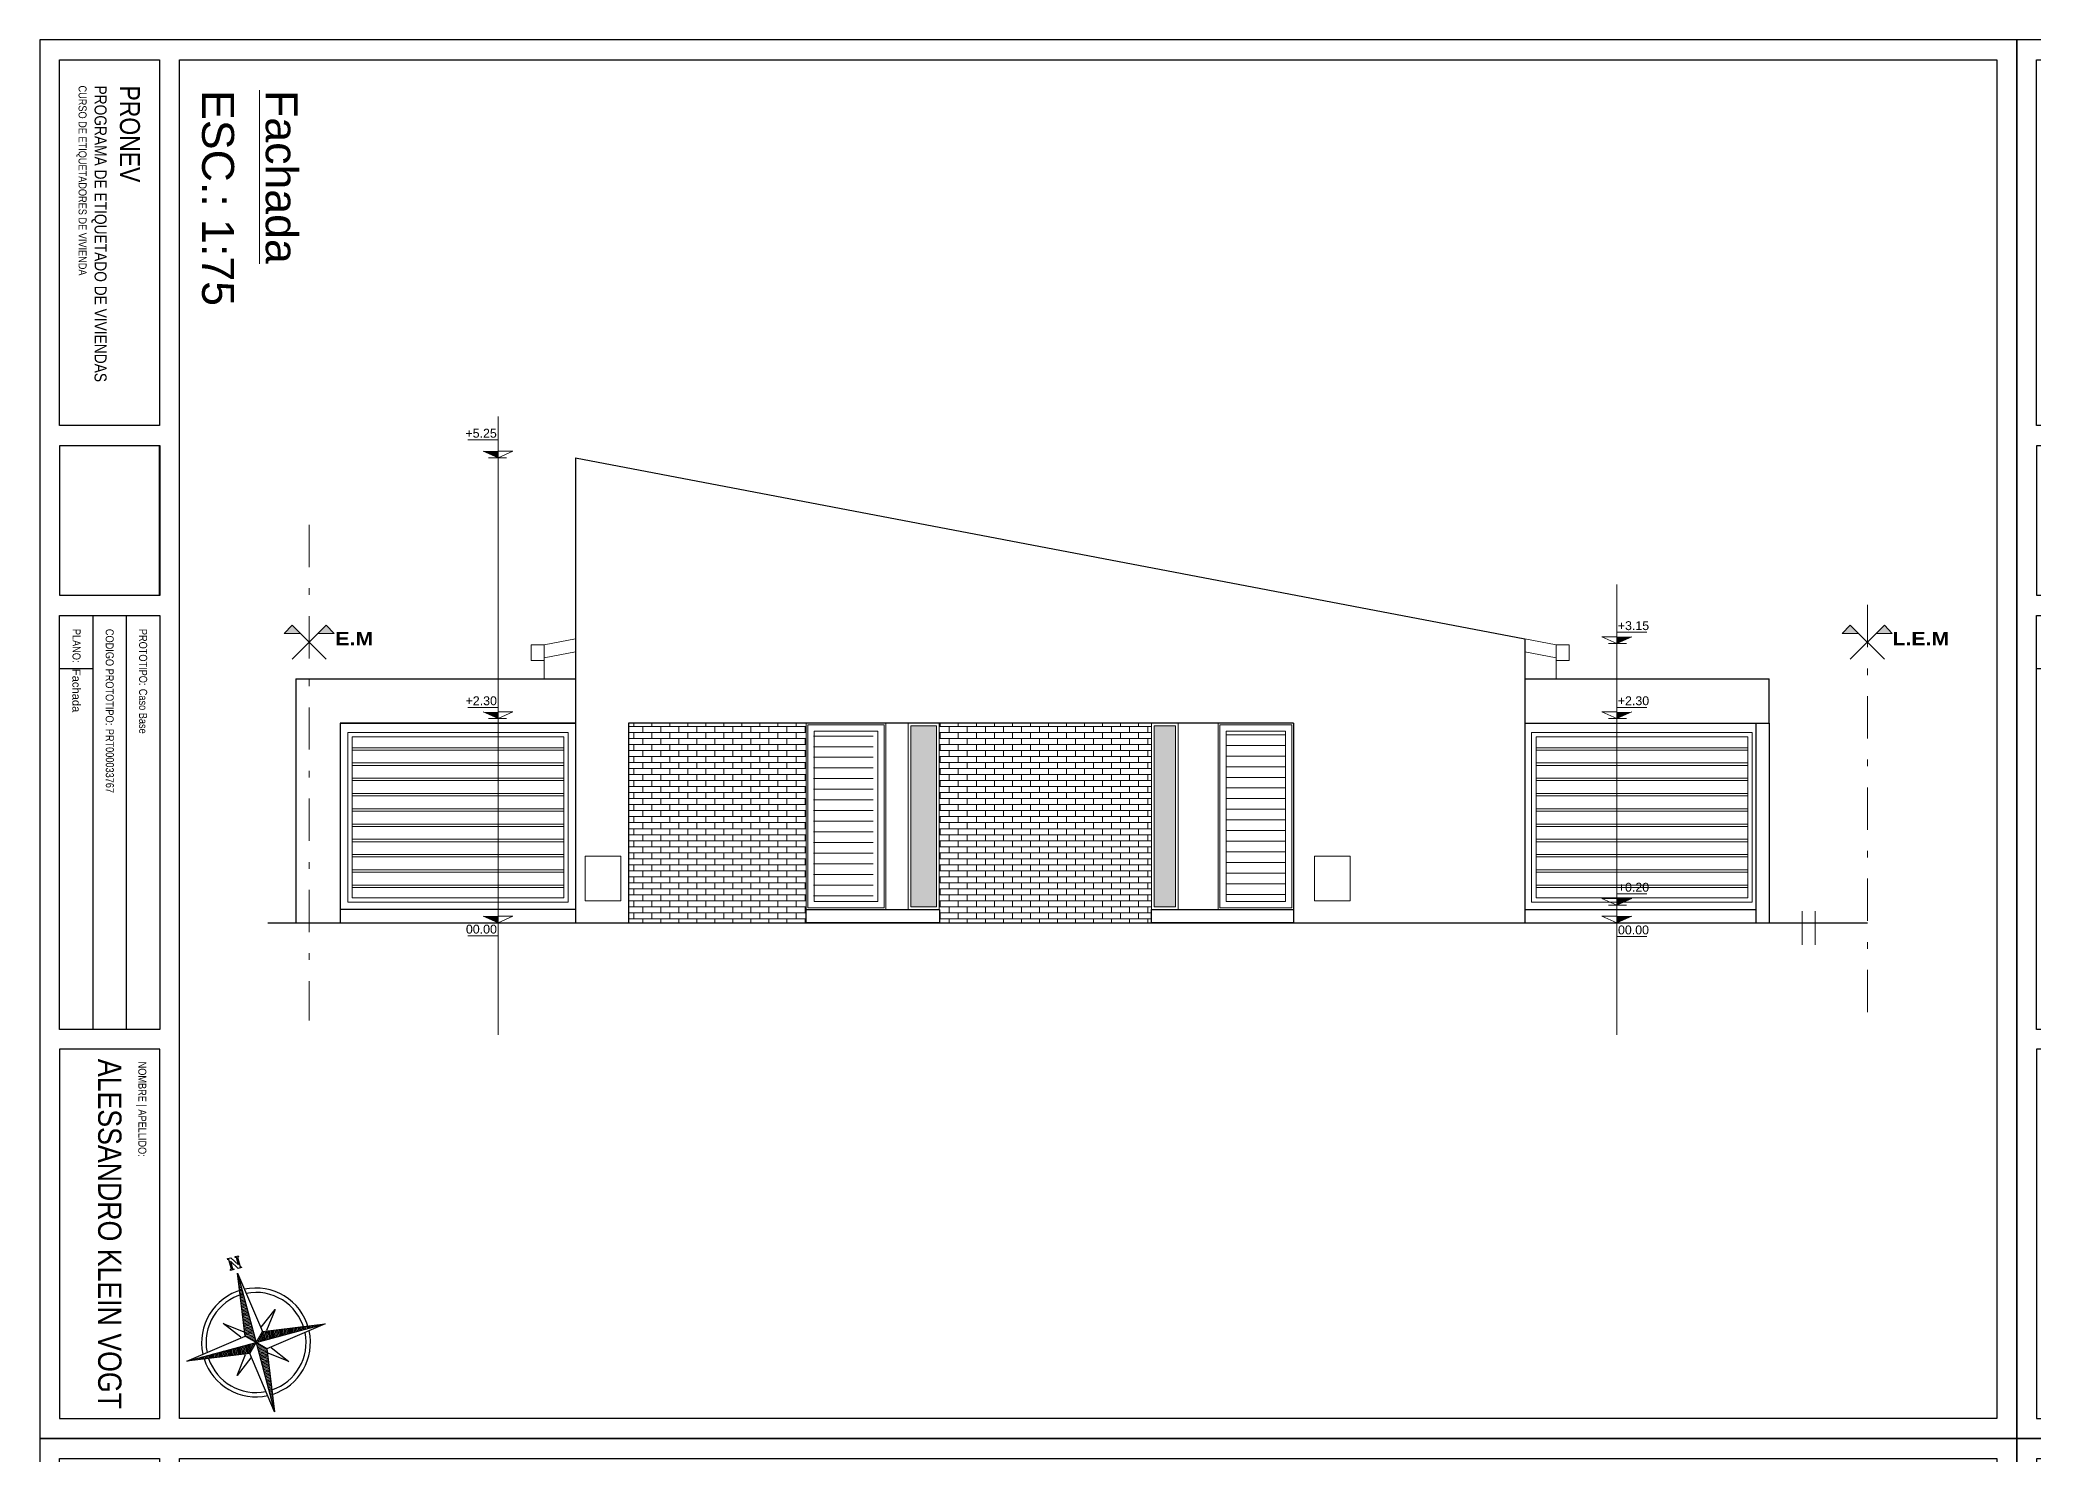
# Model space of a CAD drawing. Header units: millimetres. Extents: x 2761 to 3221, y 1635 to 1962.
# Drawn here: x 3132.33 to 3162.27, y 1697.41 to 1718.65 of the extents above; entities that cross this region are included whole.
import ezdxf

# ---------------------------------------------------------------- set-up
doc = ezdxf.new("R2010")
doc.units = ezdxf.units.MM
doc.linetypes.add('ACAD_ISO10W100', pattern=[18, 12, -3, 0, -3])
doc.linetypes.add('DASHDOT', pattern=[25.4, 12.7, -6.35, 0, -6.35])
for name, color, linetype, lineweight in [('Aberturas', 239, 'Continuous', 18), ('Cotas', 8, 'Continuous', 15), ('Detalles', 3, 'Continuous', 15), ('Ejes', 3, 'DASHDOT', 13), ('Textos', 3, 'Continuous', 9), ('Vistas', 1, 'Continuous', 20)]:
    doc.layers.add(name, color=color, linetype=linetype, lineweight=lineweight)
doc.layers.add('No View', color=70, linetype='Continuous', plot=False)
doc.styles.get("Standard").update_dxf_attribs({"font": 'arial.ttf'})
picture_1 = doc.add_image_def('image1.png', size_in_pixel=(356, 237))

# ---------------------------------------------------------------- blocks, each defined once
blk = doc.blocks.new('Rotulo-PRONEV')
at = {"ltscale": 4}
for p, q in [((14.857, 1.299), (8.644, 1.299)), ((14.857, 0.801), (8.644, 0.801))]:
    blk.add_line(p, q, dxfattribs=at)
for points in [[(20.701, 2.099), (0.299, 2.099), (0.299, 29.398), (20.701, 29.398)], [(14.857, 0.296), (8.644, 0.296), (8.644, 1.8), (14.857, 1.8)], [(20.701, 1.8), (15.156, 1.8), (15.156, 0.296), (20.701, 0.296)], [(0.299, 1.797), (5.789, 1.797), (5.789, 0.294), (0.299, 0.294)]]:
    blk.add_lwpolyline(points, close=True, dxfattribs=at)
at = {"layer": 'No View'}
blk.add_line((9.444, 0.801), (9.444, 0.296), dxfattribs=at)
for points in [[(0, 0), (21, 0), (21, 29.7), (0, 29.7)], [(6.088, 1.793), (8.345, 1.793), (8.345, 0.298), (6.088, 0.298)]]:
    blk.add_lwpolyline(points, close=True, dxfattribs=at)
at = {"lineweight": 0, "insert": (0.685, 1.503), "char_height": 0.1803, "width": 5.63699, "attachment_point": 1, "line_spacing_factor": 0.999934}
blk.add_mtext('{\\fArial Narrow|b0|i0|c0|p34;\\H1.66667x;PRONEV\\P\\H0.6x;PROGRAMA DE ETIQUETADO DE VIVIENDAS \\P\\H0.66667x;CURSO DE ETIQUETADORES DE VIVIENDA}', dxfattribs=at)
at = {"lineweight": 0, "line_spacing_factor": 0.999934}
for s, insert, char_height, attachment_point in [('{\\fArial Narrow|b0|i0|c0|p34;PROTOTIPO:}', (8.844, 1.55), 0.1202, 4), ('{\\fArial Narrow|b0|i0|c0|p34;Caso Base}', (9.744, 1.55), 0.1202, 4), ('{\\fArial Narrow|b0|i0|c0|p34;NOMBRE | APELLIDO:}', (15.342, 1.599), 0.1202, 1), ('{\\fArial Narrow|b0|i0|c0|p34;ALESSANDRO KLEIN VOGT}', (17.929, 1.048), 0.35, 5), ('{\\fArial Narrow|b0|i0|c0|p34;CODIGO PROTOTIPO}:', (8.844, 1.048), 0.1202, 4), ('{\\fArial Narrow|b0|i0|c0|p34;PRT000033767}', (10.344, 1.05), 0.1202, 4), ('{\\fArial Narrow|b0|i0|c0|p34;PLANO}:', (8.844, 0.55), 0.1202, 4)]:
    blk.add_mtext(s, dxfattribs=dict(at, insert=insert, char_height=char_height, attachment_point=attachment_point))
image = blk.add_image(picture_1, insert=(6.088, 0.298), size_in_units=(2.257, 1.502))
image.dxf.flags = 7
blk = doc.blocks.new('*X5')
at = {"color": 0, "linetype": 'ByBlock'}
for p, q in [((-217.53, 160.5), (-217.53, 160.5)), ((-217.52, 160.498), (-217.52, 160.5)), ((-217.51, 160.497), (-217.51, 160.5)), ((-217.5, 160.496), (-217.5, 160.5)), ((-217.49, 160.494), (-217.49, 160.5)), ((-217.48, 160.493), (-217.48, 160.5)), ((-217.47, 160.491), (-217.47, 160.5)), ((-217.46, 160.49), (-217.46, 160.5)), ((-217.45, 160.488), (-217.45, 160.5)), ((-217.44, 160.487), (-217.44, 160.5)), ((-217.43, 160.486), (-217.43, 160.5)), ((-217.42, 160.484), (-217.42, 160.5)), ((-217.41, 160.483), (-217.41, 160.5)), ((-217.4, 160.481), (-217.4, 160.5)), ((-217.39, 160.48), (-217.39, 160.5)), ((-217.38, 160.478), (-217.38, 160.5)), ((-217.37, 160.477), (-217.37, 160.5)), ((-217.36, 160.476), (-217.36, 160.5)), ((-217.35, 160.474), (-217.35, 160.5)), ((-217.34, 160.473), (-217.34, 160.5)), ((-217.33, 160.471), (-217.33, 160.5)), ((-217.32, 160.47), (-217.32, 160.5)), ((-217.31, 160.468), (-217.31, 160.5)), ((-217.3, 160.467), (-217.3, 160.5)), ((-217.29, 160.466), (-217.29, 160.5)), ((-217.28, 160.464), (-217.28, 160.5)), ((-217.27, 160.463), (-217.27, 160.5)), ((-217.26, 160.461), (-217.26, 160.5)), ((-217.25, 160.46), (-217.25, 160.5)), ((-217.24, 160.458), (-217.24, 160.5)), ((-217.23, 160.457), (-217.23, 160.5)), ((-217.22, 160.456), (-217.22, 160.5)), ((-217.21, 160.454), (-217.21, 160.5)), ((-217.2, 160.453), (-217.2, 160.5)), ((-217.19, 160.451), (-217.19, 160.5)), ((-217.18, 160.45), (-217.18, 160.5)), ((-217.17, 160.448), (-217.17, 160.5)), ((-217.16, 160.447), (-217.16, 160.5)), ((-217.15, 160.446), (-217.15, 160.5)), ((-217.14, 160.444), (-217.14, 160.5)), ((-217.13, 160.443), (-217.13, 160.5)), ((-217.12, 160.441), (-217.12, 160.5)), ((-217.11, 160.44), (-217.11, 160.5)), ((-217.1, 160.438), (-217.1, 160.5)), ((-217.09, 160.441), (-217.09, 160.5)), ((-217.08, 160.451), (-217.08, 160.5)), ((-217.07, 160.461), (-217.07, 160.5)), ((-217.06, 160.471), (-217.06, 160.5)), ((-217.05, 160.481), (-217.05, 160.5)), ((-217.04, 160.491), (-217.04, 160.5))]:
    blk.add_line(p, q, dxfattribs=at)
blk = doc.blocks.new('Sbpln014')
at = {"color": 0, "linetype": 'ByBlock'}
for p, q in [((-0.156, 0.156), (0, 1.25)), ((0, 1.25), (0.156, 0.156)), ((0, 1.25), (0, 0)), ((-0.234, 0.156), (-0.469, 0.469)), ((-0.469, 0.469), (-0.156, 0.234)), ((0.156, 0.234), (0.469, 0.469)), ((0.469, 0.469), (0.234, 0.156)), ((-1.25, 0), (-0.156, 0.156)), ((-0.156, -0.156), (-1.25, 0)), ((0, 0), (-1.25, 0)), ((-0.156, 0.156), (0, 0)), ((-0.156, -0.156), (0, 0)), ((0, 0), (0.156, 0.156)), ((0, 0), (0.156, -0.156)), ((0, 0), (0, -1.25)), ((1.25, 0), (0, 0)), ((0.156, 0.156), (1.25, 0)), ((-0.469, -0.469), (-0.234, -0.156)), ((-0.156, -0.234), (-0.469, -0.469)), ((0, -1.25), (-0.156, -0.156)), ((0.156, -0.156), (0, -1.25)), ((1.25, 0), (0.156, -0.156)), ((0.469, -0.469), (0.156, -0.234)), ((0.234, -0.156), (0.469, -0.469))]:
    blk.add_line(p, q, dxfattribs=at)
blk.add_lwpolyline([(1.348, 0.064), (1.348, 0.044), (1.328, 0.044), (1.328, 0.103), (1.348, 0.103), (1.348, 0.083), (1.523, 0.083), (1.523, 0.103), (1.543, 0.103), (1.543, 0.044), (1.387, -0.053), (1.523, -0.053), (1.523, -0.034), (1.543, -0.034), (1.543, -0.092), (1.523, -0.092), (1.523, -0.073), (1.348, -0.073), (1.348, -0.092), (1.328, -0.092), (1.328, -0.034), (1.484, 0.064), (1.348, 0.064)], dxfattribs=at)
for radius, start, end in [(0.95, 92.5891, 177.4109), (0.873, 93.5464, 176.4536), (0.95, 0, 87.4109), (0.873, 0, 86.4536), (0.95, 182.5891, 267.4109), (0.873, 183.5464, 266.4536), (0.95, 270, 357.4109), (0.873, 270, 356.4536)]:
    blk.add_arc((0, 0), radius, start, end, dxfattribs=at)
for p, xscale, yscale, zscale, rotation in [((-401.25, -542.578), 2.499999999999996, 2.499999999999996, 2.499999999999996, 270), ((-542.578, 401.25), 2.5, 2.5, 2.5, 180), ((401.25, 542.578), 2.5, 2.5, 2.5, 90)]:
    blk.add_blockref('*X5', p, dxfattribs=dict(at, xscale=xscale, yscale=yscale, zscale=zscale, rotation=rotation))
at = {"color": 0, "linetype": 'ByBlock', "xscale": 2.5, "yscale": 2.5, "zscale": 2.5}
blk.add_blockref('*X5', (542.578, -401.25), dxfattribs=at)

msp = doc.modelspace()

# ---------------------------------------------------------------- hatches: boundary and pattern name
at = {"layer": 'Aberturas', "lineweight": 20}
h = msp.add_hatch(dxfattribs=at)
h.set_pattern_fill('_USER', color=256, scale=0.159996, style=0, pattern_type=0)
h.set_pattern_definition([(0, (2967.3165, 543.5834), (0, 0.159996), [])])
h.paths.add_polyline_path([(3144.847, 1708.268), (3144.847, 1705.708), (3143.954, 1705.708), (3143.954, 1708.268)])
h = msp.add_hatch(dxfattribs=at)
h.set_pattern_fill('_USER', color=256, scale=0.159996, style=0, pattern_type=0)
h.set_pattern_definition([(0, (3142.53578, 888.55436), (0, 0.159996), [])])
h.paths.add_polyline_path([(3151.045, 1708.268), (3151.045, 1705.708), (3150.152, 1705.708), (3150.152, 1708.268)])
at = {"layer": 'Cotas'}
for points in [[(3139.214, 1712.472), (3139.214, 1712.371), (3138.99, 1712.472)], [(3156.02, 1709.685), (3156.02, 1709.583), (3156.244, 1709.685)], [(3139.214, 1708.556), (3139.214, 1708.455), (3138.99, 1708.556)], [(3156.02, 1708.556), (3156.02, 1708.455), (3156.244, 1708.556)], [(3156.02, 1705.756), (3156.02, 1705.655), (3156.244, 1705.756)], [(3139.214, 1705.49), (3139.214, 1705.388), (3138.99, 1705.49)], [(3156.02, 1705.49), (3156.02, 1705.388), (3156.244, 1705.49)]]:
    msp.add_hatch(color=7, dxfattribs=at).paths.add_polyline_path(points)
at = {"layer": 'Cotas', "lineweight": 5}
h = msp.add_hatch(dxfattribs=at)
h.set_pattern_fill('AR-BRSTD', color=253, scale=0.001333)
h.set_pattern_definition([(0, (2967.3165, 531.467105), (0, 0.090320142), []), (90, (2967.3165, 531.4671), (-0.13546328, 0.090320142), [0.090320142, -0.090320142])])
h.paths.add_polyline_path([(3143.842, 1708.388), (3141.175, 1708.388), (3141.175, 1705.388), (3143.834, 1705.388), (3143.842, 1705.588)])
h.paths.add_polyline_path([(3145.841, 1708.388), (3145.841, 1705.588), (3145.841, 1705.388), (3149.032, 1705.388), (3149.032, 1705.588), (3149.032, 1708.388)])
at = {"layer": 'Cotas', "lineweight": 20}
h = msp.add_hatch(color=252, dxfattribs=at)
h.dxf.hatch_style = 1
h.set_gradient(color1=(132, 132, 132), color2=(214, 214, 214), rotation=270, tint=1)
h.paths.add_polyline_path([(3145.415, 1705.628), (3145.801, 1705.628), (3145.801, 1708.348), (3145.415, 1708.348)])
h.paths.add_polyline_path([(3149.392, 1708.348), (3149.072, 1708.348), (3149.072, 1705.628), (3149.392, 1705.628)])
at = {"layer": 'Textos'}
h = msp.add_hatch(color=256, dxfattribs=at)
h.paths.add_polyline_path([(3136.119, 1709.858), (3135.999, 1709.736), (3136.242, 1709.736)])
h.paths.add_polyline_path([(3136.631, 1709.858), (3136.508, 1709.736), (3136.75, 1709.736)])
h = msp.add_hatch(color=7, dxfattribs=at)
h.paths.add_polyline_path([(3159.528, 1709.858), (3159.408, 1709.736), (3159.65, 1709.736)])
h.paths.add_polyline_path([(3160.04, 1709.858), (3159.917, 1709.736), (3160.159, 1709.736)])

# ---------------------------------------------------------------- linework, layer by layer
at = {"layer": 'Aberturas', "lineweight": 20}
for p, q in [((3143.842, 1708.388), (3143.842, 1705.588)), ((3145.041, 1708.388), (3145.041, 1705.588)), ((3145.041, 1705.588), (3145.041, 1708.388)), ((3145.375, 1708.388), (3145.375, 1705.588)), ((3145.841, 1705.588), (3145.841, 1708.388)), ((3149.032, 1708.388), (3149.032, 1705.588)), ((3149.432, 1705.588), (3149.432, 1708.388)), ((3150.032, 1708.388), (3150.032, 1705.588)), ((3140.202, 1708.019), (3137.024, 1708.019)), ((3157.989, 1708.019), (3154.808, 1708.019)), ((3140.202, 1707.982), (3137.024, 1707.982)), ((3140.202, 1707.79), (3137.024, 1707.79)), ((3140.202, 1707.753), (3137.024, 1707.753)), ((3157.989, 1707.982), (3154.808, 1707.982)), ((3157.989, 1707.79), (3154.808, 1707.79)), ((3157.989, 1707.753), (3154.808, 1707.753)), ((3140.202, 1707.561), (3137.024, 1707.561)), ((3140.202, 1707.524), (3137.024, 1707.524)), ((3157.989, 1707.561), (3154.808, 1707.561)), ((3157.989, 1707.524), (3154.808, 1707.524)), ((3140.202, 1707.331), (3137.024, 1707.331)), ((3140.202, 1707.295), (3137.024, 1707.295)), ((3140.202, 1707.102), (3137.024, 1707.102)), ((3157.989, 1707.331), (3154.808, 1707.331)), ((3157.989, 1707.295), (3154.808, 1707.295)), ((3157.989, 1707.102), (3154.808, 1707.102)), ((3140.202, 1707.066), (3137.024, 1707.066)), ((3140.202, 1706.873), (3137.024, 1706.873)), ((3140.202, 1706.837), (3137.024, 1706.837)), ((3157.989, 1707.066), (3154.808, 1707.066)), ((3157.989, 1706.873), (3154.808, 1706.873)), ((3157.989, 1706.837), (3154.808, 1706.837)), ((3140.202, 1706.644), (3137.024, 1706.644)), ((3140.202, 1706.608), (3137.024, 1706.608)), ((3157.989, 1706.644), (3154.808, 1706.644)), ((3157.989, 1706.608), (3154.808, 1706.608)), ((3140.202, 1706.415), (3137.024, 1706.415)), ((3140.202, 1706.379), (3137.024, 1706.379)), ((3157.989, 1706.415), (3154.808, 1706.415)), ((3157.989, 1706.379), (3154.808, 1706.379)), ((3140.202, 1706.186), (3137.024, 1706.186)), ((3140.202, 1706.15), (3137.024, 1706.15)), ((3140.202, 1705.957), (3137.024, 1705.957)), ((3140.202, 1705.921), (3137.024, 1705.921)), ((3157.989, 1706.186), (3154.808, 1706.186)), ((3157.989, 1706.15), (3154.808, 1706.15)), ((3157.989, 1705.957), (3154.808, 1705.957)), ((3157.989, 1705.921), (3154.808, 1705.921)), ((3150.032, 1705.588), (3151.165, 1705.588))]:
    msp.add_line(p, q, dxfattribs=at)
for points in [[(3145.015, 1708.361), (3143.869, 1708.361), (3143.869, 1705.615), (3145.015, 1705.615)], [(3145.801, 1708.348), (3145.415, 1708.348), (3145.415, 1705.628), (3145.801, 1705.628)], [(3149.392, 1708.348), (3149.072, 1708.348), (3149.072, 1705.628), (3149.392, 1705.628)], [(3151.139, 1708.361), (3150.059, 1708.361), (3150.059, 1705.615), (3151.139, 1705.615)], [(3140.269, 1708.248), (3136.957, 1708.248), (3136.957, 1705.698), (3140.269, 1705.698)], [(3140.202, 1708.182), (3137.024, 1708.182), (3137.024, 1705.765), (3140.202, 1705.765)], [(3144.921, 1708.268), (3143.962, 1708.268), (3143.962, 1705.708), (3144.921, 1705.708)], [(3151.045, 1708.268), (3150.152, 1708.268), (3150.152, 1705.708), (3151.045, 1705.708)], [(3154.741, 1708.248), (3158.055, 1708.248), (3158.055, 1705.698), (3154.741, 1705.698)], [(3154.808, 1708.182), (3157.989, 1708.182), (3157.989, 1705.765), (3154.808, 1705.765)], [(3140.522, 1705.721), (3141.056, 1705.721), (3141.056, 1706.388), (3140.522, 1706.388)], [(3151.48, 1705.721), (3152.014, 1705.721), (3152.014, 1706.388), (3151.48, 1706.388)]]:
    msp.add_lwpolyline(points, close=True, dxfattribs=at)
at = {"layer": 'Cotas', "color": 7}
for p, q in [((3139.214, 1703.706), (3139.214, 1712.992)), ((3139.214, 1712.643), (3138.762, 1712.643)), ((3139.214, 1712.643), (3139.214, 1712.371)), ((3139.214, 1712.371), (3138.99, 1712.472)), ((3139.069, 1712.371), (3139.341, 1712.371)), ((3139.214, 1712.371), (3139.437, 1712.472)), ((3139.437, 1712.472), (3139.214, 1712.472)), ((3156.02, 1703.706), (3156.02, 1710.471)), ((3156.02, 1709.855), (3156.02, 1709.583)), ((3156.02, 1709.583), (3155.796, 1709.685)), ((3155.796, 1709.685), (3156.02, 1709.685)), ((3156.165, 1709.583), (3155.893, 1709.583)), ((3156.02, 1709.753), (3156.472, 1709.753)), ((3156.02, 1709.583), (3156.244, 1709.685)), ((3139.214, 1708.625), (3138.762, 1708.625)), ((3139.214, 1708.727), (3139.214, 1708.455)), ((3156.02, 1708.727), (3156.02, 1708.455)), ((3156.02, 1708.625), (3156.472, 1708.625)), ((3139.214, 1708.455), (3138.99, 1708.556)), ((3139.069, 1708.455), (3139.341, 1708.455)), ((3139.214, 1708.455), (3139.437, 1708.556)), ((3139.437, 1708.556), (3139.214, 1708.556)), ((3156.02, 1708.455), (3155.796, 1708.556)), ((3155.796, 1708.556), (3156.02, 1708.556)), ((3156.165, 1708.455), (3155.893, 1708.455)), ((3156.02, 1708.455), (3156.244, 1708.556)), ((3156.02, 1705.927), (3156.02, 1705.655)), ((3139.214, 1705.66), (3139.214, 1705.388)), ((3156.02, 1705.655), (3155.796, 1705.756)), ((3155.796, 1705.756), (3156.02, 1705.756)), ((3156.165, 1705.655), (3155.893, 1705.655)), ((3156.02, 1705.825), (3156.472, 1705.825)), ((3156.02, 1705.655), (3156.244, 1705.756)), ((3156.02, 1705.66), (3156.02, 1705.388)), ((3139.214, 1705.388), (3138.99, 1705.49)), ((3139.069, 1705.388), (3139.341, 1705.388)), ((3139.214, 1705.388), (3139.437, 1705.49)), ((3139.437, 1705.49), (3139.214, 1705.49)), ((3156.02, 1705.388), (3155.796, 1705.49)), ((3155.796, 1705.49), (3156.02, 1705.49)), ((3156.02, 1705.388), (3156.244, 1705.49)), ((3139.214, 1705.196), (3138.762, 1705.196)), ((3156.02, 1705.185), (3156.472, 1705.185))]:
    msp.add_line(p, q, dxfattribs=at)
at = {"layer": 'Cotas', "color": 7, "lineweight": 30}
msp.add_line((3140.375, 1708.388), (3136.842, 1708.388), dxfattribs=at)
at = {"layer": 'Cotas', "color": 7, "lineweight": 20}
for p, q in [((3140.375, 1708.388), (3140.375, 1705.388)), ((3145.375, 1705.588), (3145.841, 1705.588)), ((3149.032, 1705.588), (3149.432, 1705.588))]:
    msp.add_line(p, q, dxfattribs=at)
at = {"layer": 'Detalles', "color": 7}
msp.add_line((3143.842, 1705.588), (3145.041, 1705.588), dxfattribs=at)
at = {"layer": 'Detalles', "lineweight": 20}
for p, q in [((3158.806, 1705.566), (3158.806, 1705.061)), ((3159.002, 1705.566), (3159.002, 1705.061))]:
    msp.add_line(p, q, dxfattribs=at)
at = {"layer": 'Ejes', "ltscale": 0.05}
for p, q in [((3136.375, 1711.365), (3136.375, 1703.922)), ((3159.784, 1710.163), (3159.784, 1703.922))]:
    msp.add_line(p, q, dxfattribs=at)
at = {"layer": 'Textos'}
for p, q in [((3136.119, 1709.858), (3135.999, 1709.736)), ((3136.119, 1709.858), (3136.631, 1709.346)), ((3136.119, 1709.346), (3136.631, 1709.858)), ((3136.631, 1709.858), (3136.75, 1709.736)), ((3136.242, 1709.736), (3135.999, 1709.736)), ((3136.75, 1709.736), (3136.508, 1709.736))]:
    msp.add_line(p, q, dxfattribs=at)
at = {"layer": 'Textos', "color": 7, "linetype": 'ACAD_ISO10W100'}
for p, q in [((3159.528, 1709.858), (3159.408, 1709.736)), ((3160.04, 1709.858), (3160.159, 1709.736)), ((3159.65, 1709.736), (3159.408, 1709.736)), ((3160.159, 1709.736), (3159.917, 1709.736))]:
    msp.add_line(p, q, dxfattribs=at)
at = {"layer": 'Textos', "color": 7, "linetype": 'ACAD_ISO10W100', "ltscale": 0.16}
for p, q in [((3159.528, 1709.858), (3160.04, 1709.346)), ((3159.528, 1709.346), (3160.04, 1709.858))]:
    msp.add_line(p, q, dxfattribs=at)
at = {"layer": 'Vistas', "color": 5, "lineweight": 30}
for p, q in [((3140.375, 1712.373), (3140.375, 1705.388)), ((3140.375, 1712.373), (3154.641, 1709.654)), ((3154.641, 1709.654), (3154.641, 1705.388)), ((3136.175, 1709.055), (3136.175, 1705.388)), ((3136.175, 1709.055), (3140.375, 1709.055)), ((3154.641, 1709.055), (3158.307, 1709.055)), ((3158.307, 1708.388), (3158.307, 1709.055)), ((3136.842, 1708.388), (3136.842, 1705.388)), ((3136.842, 1708.388), (3140.375, 1708.388)), ((3151.163, 1708.388), (3141.175, 1708.388)), ((3141.175, 1708.388), (3141.175, 1705.388)), ((3151.163, 1708.388), (3151.163, 1705.388)), ((3154.641, 1708.388), (3158.307, 1708.388)), ((3158.107, 1708.388), (3158.107, 1705.388)), ((3158.307, 1708.388), (3158.307, 1705.388)), ((3140.375, 1705.588), (3136.842, 1705.588)), ((3154.641, 1705.588), (3158.107, 1705.588))]:
    msp.add_line(p, q, dxfattribs=at)
at = {"layer": 'Vistas', "lineweight": 20}
for p, q in [((3140.375, 1709.654), (3139.908, 1709.565)), ((3139.908, 1709.565), (3139.908, 1709.055)), ((3154.641, 1709.654), (3155.108, 1709.565)), ((3155.108, 1709.565), (3155.108, 1709.055)), ((3140.375, 1709.457), (3139.908, 1709.368)), ((3154.641, 1709.457), (3155.108, 1709.368))]:
    msp.add_line(p, q, dxfattribs=at)
at = {"layer": 'Vistas', "color": 2, "lineweight": 30}
msp.add_line((3135.757, 1705.388), (3159.784, 1705.388), dxfattribs=at)
at = {"layer": 'Vistas', "lineweight": 20}
for points in [[(3139.908, 1709.565), (3139.711, 1709.565), (3139.711, 1709.33), (3139.908, 1709.33)], [(3155.108, 1709.565), (3155.305, 1709.565), (3155.305, 1709.33), (3155.108, 1709.33)]]:
    msp.add_lwpolyline(points, close=True, dxfattribs=at)
at = {"layer": 'Vistas', "color": 5, "lineweight": 30}
for points in [[(3143.842, 1705.588), (3145.843, 1705.588), (3145.843, 1705.388), (3143.842, 1705.388)], [(3149.032, 1705.588), (3151.163, 1705.588), (3151.163, 1705.388), (3149.032, 1705.388)]]:
    msp.add_lwpolyline(points, close=True, dxfattribs=at)

# ---------------------------------------------------------------- block references
at = {"rotation": 270}
for p in [(3132.331, 1718.647), (3162.031, 1718.647), (3132.331, 1697.647)]:
    msp.add_blockref('Rotulo-PRONEV', p, dxfattribs=at)
at = {"color": 9, "ltscale": 0.7, "true_color": 0xc7c8ca, "xscale": 0.8605317641614496, "yscale": 0.8605317641614496, "zscale": 0.8605317641614496, "rotation": 105.0000000000084}
msp.add_blockref('Sbpln014', (3135.578, 1699.088), dxfattribs=at)
msp.add_blockref('Rotulo-PRONEV', (3162.031, 1667.947))

# ---------------------------------------------------------------- texts
at = {"lineweight": 0, "insert": (3132.879, 1709.203), "char_height": 0.1202, "attachment_point": 4, "rotation": 270, "line_spacing_factor": 0.999934}
msp.add_mtext('{\\C7;Fachada}', dxfattribs=at)
at = {"layer": 'Cotas', "lineweight": 20}
for s, p in [('+5.25', (3138.724, 1712.674)), ('+3.15', (3156.035, 1709.785)), ('+2.30', (3138.726, 1708.657)), ('+2.30', (3156.035, 1708.657)), ('+0.20', (3156.035, 1705.857)), ('00.00', (3138.731, 1705.228)), ('00.00', (3156.038, 1705.216))]:
    msp.add_text(s, height=0.1333, dxfattribs=at).set_placement(p)
at = {"layer": 'Textos', "color": 7, "char_height": 0.48, "width": 9.84104, "attachment_point": 1, "rotation": 270}
for s, insert in [('{\\LFachada}', (3136.204, 1717.894)), ('ESC.: 1:75', (3135.248, 1717.894))]:
    msp.add_mtext(s, dxfattribs=dict(at, insert=insert))
at = {"layer": 'Textos', "insert": (3137.338, 1709.758), "char_height": 0.2, "width": 2.813, "attachment_point": 3}
msp.add_mtext('{\\fArial Black|b0|i0|c0|p34;E.M}', dxfattribs=at)
at = {"layer": 'Textos', "color": 7, "linetype": 'ACAD_ISO10W100', "insert": (3161.014, 1709.758), "char_height": 0.2, "width": 2.813, "attachment_point": 3}
msp.add_mtext('{\\fArial Black|b0|i0|c0|p34;L.E.M}', dxfattribs=at)

doc.saveas('drawing.dxf')
